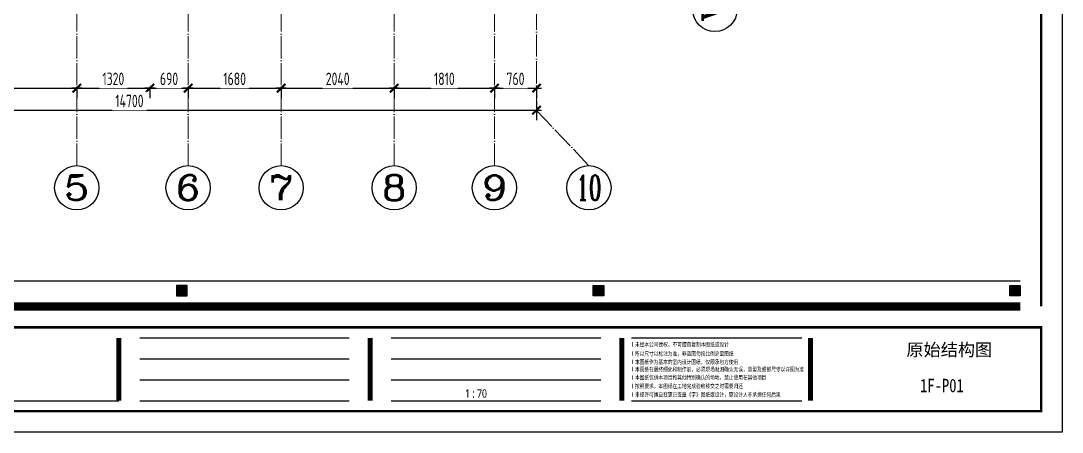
# Model space of a CAD drawing. Header units: inches. Extents: x -50945 to 250244, y -404780 to 18493.
# Drawn here: x 59700 to 78499, y -71410 to -63982 of the extents above; entities that cross this region are included whole.
import ezdxf
from ezdxf.enums import TextEntityAlignment as Align

# ---------------------------------------------------------------- set-up
doc = ezdxf.new("R2010")
doc.units = ezdxf.units.IN
doc.header["$MEASUREMENT"] = 0
doc.linetypes.add('DOTE', pattern=[2.42, 2, -0.2, 0.02, -0.2])
for name, color, linetype in [('0 @ 1 (1)', 7, 'Continuous'), ('15开关布置图-YJ', 2, 'Continuous'), ('AXIS', 1, 'Continuous'), ('AXIS_TEXT', 7, 'Continuous'), ('A图框', 7, 'Continuous'), ('D-ARCHI', 250, 'Continuous'), ('外标注', 50, 'Continuous')]:
    doc.layers.add(name, color=color, linetype=linetype)
doc.styles.add('04.YBC-外标注3.0', font='', dxfattribs={"width": 0.8, "height": 3})
doc.styles.add('05.YBC-内标注2.5', font='', dxfattribs={"width": 0.8, "height": 2.5})
doc.styles.add('_TCH_AXIS', font='COMPLEX', dxfattribs={"bigfont": 'GBCBIG'})
doc.styles.add('COMPLEX', font='COMPLEX')
doc.styles.add('HBA-DIMT', font='ARCHS.SHX', dxfattribs={"width": 0.8})
doc.styles.get("Standard").update_dxf_attribs({"font": 'Arial.ttf'})
doc.styles.add('宋体', font='', dxfattribs={"width": 0.8})
doc.styles.get('04.YBC-外标注3.0').set_extended_font_data('SimSun')
doc.styles.get('05.YBC-内标注2.5').set_extended_font_data('SimSun')
doc.styles.get('宋体').set_extended_font_data('SimSun')
doc.dimstyles.new('HBA_40', dxfattribs={"dimscale": 50, "dimtxt": 2.5, "dimasz": 0.1, "dimexe": 2, "dimexo": 2.5, "dimgap": 0.6, "dimtad": 1, "dimdec": 0, "dimrnd": 5, "dimzin": 0, "dimtxsty": 'HBA-DIMT', "dimblk": 'HBA_DIMENSION_TICK', "dimblk1": 'HBA_DIMENSION_TICK', "dimblk2": 'HBA_DIMENSION_TICK', "dimcen": 0.125, "dimclrd": 44, "dimclre": 44, "dimclrt": 2, "dimadec": 0, "dimazin": 0, "dimtfac": 1, "dimtdec": 0, "dimtix": 1, "dimtmove": 1, "dimatfit": 3, "dimldrblk": 'HBA_Leader_Dot', "dimfxl": 0, "dimtvp": 1, "dimtfill": 1, "dimtolj": 1, "dimtzin": 0, "dimarcsym": 0})

# ---------------------------------------------------------------- blocks, each defined once
blk = doc.blocks.new('HBA_DIMENSION_TICK')
at = {"color": 0, "linetype": 'ByBlock'}
for p, q in [((-10, 0), (0, 0)), ((0, 0), (10, 0))]:
    blk.add_line(p, q, dxfattribs=at)
at = {"color": 50, "linetype": 'ByBlock'}
blk.add_solid([(-10, -7), (-7, -10), (7, 10), (10, 7)], dxfattribs=at)
blk = doc.blocks.new('*D163')
at = {"layer": 'Defpoints', "color": 0, "transparency": 16777216}
for p in [(57900, -64942), (60710, -64942), (60710, -65197)]:
    blk.add_point(p, dxfattribs=at)
at = {"layer": '外标注', "color": 44, "lineweight": -2, "transparency": 16777216}
for p, q in [((57900, -65167), (57900, -65377)), ((57909, -65197), (60701, -65197)), ((60710, -65167), (60710, -65377))]:
    blk.add_line(p, q, dxfattribs=at)
at = {"layer": '外标注', "color": 44, "lineweight": -2, "transparency": 16777216, "xscale": 9, "yscale": 9, "zscale": 9, "rotation": 180}
blk.add_blockref('HBA_DIMENSION_TICK', (57900, -65197), dxfattribs=at)
at = {"layer": '外标注', "color": 44, "lineweight": -2, "transparency": 16777216, "xscale": 9, "yscale": 9, "zscale": 9}
blk.add_blockref('HBA_DIMENSION_TICK', (60710, -65197), dxfattribs=at)
at = {"layer": '外标注', "color": 2, "transparency": 16777216, "insert": (59305, -65030), "char_height": 225, "attachment_point": 5, "style": 'HBA-DIMT', "bg_fill": 3, "box_fill_scale": 1.25, "bg_fill_color": 256, "bg_fill_true_color": 13158600, "bg_fill_transparency": 0}
blk.add_mtext('\\A1;2810', dxfattribs=at)
blk = doc.blocks.new('HBA_Leader_Dot')
at = {"color": 0, "linetype": 'ByBlock'}
blk.add_line((-5, 0), (-10, 0), dxfattribs=at)
at = {"color": 0, "linetype": 'ByBlock', "const_width": 5}
blk.add_lwpolyline([(-2.5, 0, 1), (2.5, 0, 1)], format="xyb", close=True, dxfattribs=at)
blk = doc.blocks.new('*D164')
at = {"layer": 'Defpoints', "color": 0, "transparency": 16777216}
for p in [(60710, -64942), (62030, -64942), (62030, -65197)]:
    blk.add_point(p, dxfattribs=at)
at = {"layer": '外标注', "color": 44, "lineweight": -2, "transparency": 16777216}
for p, q in [((60710, -65167), (60710, -65377)), ((60719, -65197), (62021, -65197)), ((62030, -65167), (62030, -65377))]:
    blk.add_line(p, q, dxfattribs=at)
at = {"layer": '外标注', "color": 44, "lineweight": -2, "transparency": 16777216, "xscale": 9, "yscale": 9, "zscale": 9, "rotation": 180}
blk.add_blockref('HBA_DIMENSION_TICK', (60710, -65197), dxfattribs=at)
at = {"layer": '外标注', "color": 44, "lineweight": -2, "transparency": 16777216, "xscale": 9, "yscale": 9, "zscale": 9}
blk.add_blockref('HBA_DIMENSION_TICK', (62030, -65197), dxfattribs=at)
at = {"layer": '外标注', "color": 2, "transparency": 16777216, "insert": (61370, -65030), "char_height": 225, "attachment_point": 5, "style": 'HBA-DIMT', "bg_fill": 3, "box_fill_scale": 1.25, "bg_fill_color": 256, "bg_fill_true_color": 13158600, "bg_fill_transparency": 0}
blk.add_mtext('\\A1;1320', dxfattribs=at)
blk = doc.blocks.new('*D165')
at = {"layer": 'Defpoints', "color": 0, "transparency": 16777216}
for p in [(62030, -64942), (62720, -64942), (62720, -65197)]:
    blk.add_point(p, dxfattribs=at)
at = {"layer": '外标注', "color": 44, "lineweight": -2, "transparency": 16777216}
for p, q in [((62030, -65167), (62030, -65377)), ((62039, -65197), (62711, -65197)), ((62720, -65167), (62720, -65377))]:
    blk.add_line(p, q, dxfattribs=at)
at = {"layer": '外标注', "color": 44, "lineweight": -2, "transparency": 16777216, "xscale": 9, "yscale": 9, "zscale": 9, "rotation": 180}
blk.add_blockref('HBA_DIMENSION_TICK', (62030, -65197), dxfattribs=at)
at = {"layer": '外标注', "color": 44, "lineweight": -2, "transparency": 16777216, "xscale": 9, "yscale": 9, "zscale": 9}
blk.add_blockref('HBA_DIMENSION_TICK', (62720, -65197), dxfattribs=at)
at = {"layer": '外标注', "color": 2, "transparency": 16777216, "insert": (62375, -65030), "char_height": 225, "attachment_point": 5, "style": 'HBA-DIMT', "bg_fill": 3, "box_fill_scale": 1.25, "bg_fill_color": 256, "bg_fill_true_color": 13158600, "bg_fill_transparency": 0}
blk.add_mtext('\\A1;690', dxfattribs=at)
blk = doc.blocks.new('*D166')
at = {"layer": 'Defpoints', "color": 0, "transparency": 16777216}
for p in [(62720, -64942), (64400, -64942), (64400, -65197)]:
    blk.add_point(p, dxfattribs=at)
at = {"layer": '外标注', "color": 44, "lineweight": -2, "transparency": 16777216}
for p, q in [((62720, -65167), (62720, -65377)), ((62729, -65197), (64391, -65197)), ((64400, -65167), (64400, -65377))]:
    blk.add_line(p, q, dxfattribs=at)
at = {"layer": '外标注', "color": 44, "lineweight": -2, "transparency": 16777216, "xscale": 9, "yscale": 9, "zscale": 9, "rotation": 180}
blk.add_blockref('HBA_DIMENSION_TICK', (62720, -65197), dxfattribs=at)
at = {"layer": '外标注', "color": 44, "lineweight": -2, "transparency": 16777216, "xscale": 9, "yscale": 9, "zscale": 9}
blk.add_blockref('HBA_DIMENSION_TICK', (64400, -65197), dxfattribs=at)
at = {"layer": '外标注', "color": 2, "transparency": 16777216, "insert": (63560, -65030), "char_height": 225, "attachment_point": 5, "style": 'HBA-DIMT', "bg_fill": 3, "box_fill_scale": 1.25, "bg_fill_color": 256, "bg_fill_true_color": 13158600, "bg_fill_transparency": 0}
blk.add_mtext('\\A1;1680', dxfattribs=at)
blk = doc.blocks.new('*D167')
at = {"layer": 'Defpoints', "color": 0, "transparency": 16777216}
for p in [(64400, -64942), (66440, -64942), (66440, -65197)]:
    blk.add_point(p, dxfattribs=at)
at = {"layer": '外标注', "color": 44, "lineweight": -2, "transparency": 16777216}
for p, q in [((64400, -65167), (64400, -65377)), ((64409, -65197), (66431, -65197)), ((66440, -65167), (66440, -65377))]:
    blk.add_line(p, q, dxfattribs=at)
at = {"layer": '外标注', "color": 44, "lineweight": -2, "transparency": 16777216, "xscale": 9, "yscale": 9, "zscale": 9, "rotation": 180}
blk.add_blockref('HBA_DIMENSION_TICK', (64400, -65197), dxfattribs=at)
at = {"layer": '外标注', "color": 44, "lineweight": -2, "transparency": 16777216, "xscale": 9, "yscale": 9, "zscale": 9}
blk.add_blockref('HBA_DIMENSION_TICK', (66440, -65197), dxfattribs=at)
at = {"layer": '外标注', "color": 2, "transparency": 16777216, "insert": (65420, -65030), "char_height": 225, "attachment_point": 5, "style": 'HBA-DIMT', "bg_fill": 3, "box_fill_scale": 1.25, "bg_fill_color": 256, "bg_fill_true_color": 13158600, "bg_fill_transparency": 0}
blk.add_mtext('\\A1;2040', dxfattribs=at)
blk = doc.blocks.new('*D168')
at = {"layer": 'Defpoints', "color": 0, "transparency": 16777216}
for p in [(66440, -64942), (68250, -64942), (68250, -65197)]:
    blk.add_point(p, dxfattribs=at)
at = {"layer": '外标注', "color": 44, "lineweight": -2, "transparency": 16777216}
for p, q in [((66440, -65167), (66440, -65377)), ((66449, -65197), (68241, -65197)), ((68250, -65167), (68250, -65377))]:
    blk.add_line(p, q, dxfattribs=at)
at = {"layer": '外标注', "color": 44, "lineweight": -2, "transparency": 16777216, "xscale": 9, "yscale": 9, "zscale": 9, "rotation": 180}
blk.add_blockref('HBA_DIMENSION_TICK', (66440, -65197), dxfattribs=at)
at = {"layer": '外标注', "color": 44, "lineweight": -2, "transparency": 16777216, "xscale": 9, "yscale": 9, "zscale": 9}
blk.add_blockref('HBA_DIMENSION_TICK', (68250, -65197), dxfattribs=at)
at = {"layer": '外标注', "color": 2, "transparency": 16777216, "insert": (67345, -65030), "char_height": 225, "attachment_point": 5, "style": 'HBA-DIMT', "bg_fill": 3, "box_fill_scale": 1.25, "bg_fill_color": 256, "bg_fill_true_color": 13158600, "bg_fill_transparency": 0}
blk.add_mtext('\\A1;1810', dxfattribs=at)
blk = doc.blocks.new('*D169')
at = {"layer": 'Defpoints', "color": 0, "transparency": 16777216}
for p in [(68250, -64942), (69010, -64942), (69010, -65197)]:
    blk.add_point(p, dxfattribs=at)
at = {"layer": '外标注', "color": 44, "lineweight": -2, "transparency": 16777216}
for p, q in [((68250, -65167), (68250, -65377)), ((68259, -65197), (69001, -65197)), ((69010, -65167), (69010, -65377))]:
    blk.add_line(p, q, dxfattribs=at)
at = {"layer": '外标注', "color": 44, "lineweight": -2, "transparency": 16777216, "xscale": 9, "yscale": 9, "zscale": 9, "rotation": 180}
blk.add_blockref('HBA_DIMENSION_TICK', (68250, -65197), dxfattribs=at)
at = {"layer": '外标注', "color": 44, "lineweight": -2, "transparency": 16777216, "xscale": 9, "yscale": 9, "zscale": 9}
blk.add_blockref('HBA_DIMENSION_TICK', (69010, -65197), dxfattribs=at)
at = {"layer": '外标注', "color": 2, "transparency": 16777216, "insert": (68630, -65030), "char_height": 225, "attachment_point": 5, "style": 'HBA-DIMT', "bg_fill": 3, "box_fill_scale": 1.25, "bg_fill_color": 256, "bg_fill_true_color": 13158600, "bg_fill_transparency": 0}
blk.add_mtext('\\A1;760', dxfattribs=at)
blk = doc.blocks.new('*D170')
at = {"layer": 'Defpoints', "color": 0, "transparency": 16777216}
for p in [(54310, -65197), (69010, -65197), (69010, -65597)]:
    blk.add_point(p, dxfattribs=at)
at = {"layer": '外标注', "color": 44, "lineweight": -2, "transparency": 16777216}
for p, q in [((54310, -65422), (54310, -65777)), ((54319, -65597), (69001, -65597)), ((69010, -65422), (69010, -65777))]:
    blk.add_line(p, q, dxfattribs=at)
at = {"layer": '外标注', "color": 44, "lineweight": -2, "transparency": 16777216, "xscale": 9, "yscale": 9, "zscale": 9, "rotation": 180}
blk.add_blockref('HBA_DIMENSION_TICK', (54310, -65597), dxfattribs=at)
at = {"layer": '外标注', "color": 44, "lineweight": -2, "transparency": 16777216, "xscale": 9, "yscale": 9, "zscale": 9}
blk.add_blockref('HBA_DIMENSION_TICK', (69010, -65597), dxfattribs=at)
at = {"layer": '外标注', "color": 2, "transparency": 16777216, "insert": (61660, -65430), "char_height": 225, "attachment_point": 5, "style": 'HBA-DIMT', "bg_fill": 3, "box_fill_scale": 1.25, "bg_fill_color": 256, "bg_fill_true_color": 13158600, "bg_fill_transparency": 0}
blk.add_mtext('\\A1;14700', dxfattribs=at)
blk = doc.blocks.new('_AXISO')
blk.add_circle((0, 0), 0.5)
at = {"layer": 'AXIS_TEXT', "style": 'COMPLEX', "width": 1.041667}
blk.add_attdef('A', text='', height=0.56, dxfattribs=at).set_placement((-0.25, -0.28), (0.25, -0.28), align=Align.FIT)
blk = doc.blocks.new('gegeg')
at = {"layer": 'A图框'}
h = blk.add_hatch(color=256, dxfattribs=at)
h.dxf.hatch_style = 1
h.paths.add_polyline_path([(147800, -57733), (147975, -57733), (147975, -57558), (147800, -57558)])
h = blk.add_hatch(color=256, dxfattribs=at)
h.dxf.hatch_style = 1
h.paths.add_polyline_path([(154931, -57558), (154756, -57558), (154756, -57733), (154931, -57733)])
h = blk.add_hatch(color=256, dxfattribs=at)
h.dxf.hatch_style = 1
h.paths.add_polyline_path([(161887, -57558), (161712, -57558), (161712, -57733), (161887, -57733)])
for p, q in [((133887, -57482), (161887, -57482)), ((147184, -58433), (150684, -58433)), ((151384, -58433), (154884, -58433)), ((155398, -58433), (158242, -58433)), ((147184, -58783), (150684, -58783)), ((151384, -58783), (154884, -58783)), ((147184, -59133), (150684, -59133)), ((151384, -59133), (154884, -59133)), ((138761, -59483), (146834, -59483)), ((147184, -59483), (150684, -59483)), ((151384, -59483), (154884, -59483)), ((155398, -59483), (158242, -59483))]:
    blk.add_line(p, q, dxfattribs=at)
for points in [[(162587, -39218), (162587, -60008), (133187, -60008), (133187, -39218)], [(147975, -57558), (147800, -57558), (147800, -57733), (147975, -57733)], [(154756, -57558), (154931, -57558), (154931, -57733), (154756, -57733)], [(161712, -57558), (161887, -57558), (161887, -57733), (161712, -57733)]]:
    blk.add_lwpolyline(points, close=True, dxfattribs=at)
for points, const_width in [([(133537, -40125), (133537, -39568), (162237, -39568), (162237, -57908)], 42), ([(161887, -57908), (133887, -57908)], 140), ([(146834, -58433), (146834, -59483)], 84), ([(151034, -58433), (151034, -59483)], 84), ([(155234, -58433), (155234, -59483)], 84), ([(158387, -58433), (158387, -59483)], 84)]:
    blk.add_lwpolyline(points, dxfattribs=dict(at, const_width=const_width))
at = {"layer": 'A图框', "const_width": 42}
blk.add_lwpolyline([(133537, -58258), (162237, -58258), (162237, -59658), (133537, -59658)], close=True, dxfattribs=at)
at = {"layer": '0 @ 1 (1)', "insert": (152579, -59363), "char_height": 175, "width": 3199.54, "attachment_point": 4, "style": '05.YBC-内标注2.5'}
blk.add_mtext('{\\fMicrosoft YaHei|b0|i0|c134|p34;\\H0.8x; 1 : 70}', dxfattribs=at)
at = {"layer": 'A图框', "char_height": 70, "attachment_point": 1, "style": '04.YBC-外标注3.0'}
for s, width, insert in [('{\\fArial Unicode MS|b0|i0|c134|p0;l 未经本公司授权，不可擅自复制本图纸或设计}', 1842.18, (155405, -58508)), ('{\\fArial Unicode MS|b0|i0|c134|p0;l 所以尺寸以标注为准，非蓝图勿按比例测量图纸}', 1906.2, (155405, -58662)), ('{\\fArial Unicode MS|b0|i0|c134|p0;l 本图纸作为基本的室内设计图纸，仅限承包方使用}', 2550.12, (155405, -58801)), ('{\\fArial Unicode MS|b0|i0|c134|p0;l 本图纸在最终细化和制作前，必须现场勘测确认无误，造型及细部尺寸以详图为准}', 3701.19, (155405, -58923)), ('{\\fArial Unicode MS|b0|i0|c134|p0;l 本图纸仅供本项目和其他特别确认的场地，禁止使用在其他项目}', 3008.74, (155405, -59060)), ('{\\fArial Unicode MS|b0|i0|c134|p0;l 按照要求，本图纸在工地完成验收移交之时需要归还}', 1941.8, (155405, -59203)), ('{\\fArial Unicode MS|b0|i0|c134|p0;l 未经许可擅自变更已签章《字》图纸或设计，原设计人不承担任何后果}', 3026.66, (155405, -59346))]:
    blk.add_mtext_dynamic_manual_height_columns(s, width=width, gutter_width=1, heights=[0], dxfattribs=dict(at, insert=insert))

msp = doc.modelspace()

# ---------------------------------------------------------------- block references
at = {"layer": 'AXIS'}
ref = msp.add_blockref('_AXISO', (72229.86, -63776.9), dxfattribs=dict(at, xscale=800, yscale=800, zscale=800, rotation=270))
ref.add_attrib('A', 'A', dxfattribs={"layer": 'AXIS_TEXT', "height": 452.55, "rotation": 270, "style": '_TCH_AXIS', "width": 1.166667}).set_placement((72003.59, -63550.62), (72003.59, -64003.17), align=Align.FIT)
ref = msp.add_blockref('_AXISO', (60709.56, -66996.9), dxfattribs=dict(at, xscale=800, yscale=800, zscale=800))
ref.add_attrib('A', '5', dxfattribs={"layer": 'AXIS_TEXT', "height": 452.55, "style": '_TCH_AXIS', "width": 1.5}).set_placement((60483.29, -67223.17), (60935.84, -67223.17), align=Align.FIT)
ref = msp.add_blockref('_AXISO', (62719.56, -66996.9), dxfattribs=dict(at, xscale=800, yscale=800, zscale=800))
ref.add_attrib('A', '6', dxfattribs={"layer": 'AXIS_TEXT', "height": 452.55, "style": '_TCH_AXIS', "width": 1.5}).set_placement((62493.29, -67223.17), (62945.84, -67223.17), align=Align.FIT)
ref = msp.add_blockref('_AXISO', (64399.56, -66996.9), dxfattribs=dict(at, xscale=800, yscale=800, zscale=800))
ref.add_attrib('A', '7', dxfattribs={"layer": 'AXIS_TEXT', "height": 452.55, "style": '_TCH_AXIS', "width": 1.5}).set_placement((64173.29, -67223.17), (64625.84, -67223.17), align=Align.FIT)
ref = msp.add_blockref('_AXISO', (66439.56, -66996.9), dxfattribs=dict(at, xscale=800, yscale=800, zscale=800))
ref.add_attrib('A', '8', dxfattribs={"layer": 'AXIS_TEXT', "height": 452.55, "style": '_TCH_AXIS', "width": 1.5}).set_placement((66213.29, -67223.17), (66665.84, -67223.17), align=Align.FIT)
ref = msp.add_blockref('_AXISO', (68249.86, -66996.9), dxfattribs=dict(at, xscale=800, yscale=800, zscale=800))
ref.add_attrib('A', '9', dxfattribs={"layer": 'AXIS_TEXT', "height": 452.55, "style": '_TCH_AXIS', "width": 1.5}).set_placement((68023.59, -67223.17), (68476.14, -67223.17), align=Align.FIT)
ref = msp.add_blockref('_AXISO', (69954.53, -66996.9), dxfattribs=dict(at, xscale=800, yscale=800, zscale=800))
ref.add_attrib('A', '10', dxfattribs={"layer": 'AXIS_TEXT', "height": 452.548, "style": '_TCH_AXIS', "width": 0.724138}).set_placement((69728.26, -67223.17), (70180.81, -67223.17), align=Align.FIT)

# ---------------------------------------------------------------- texts
at = {"color": 253, "insert": (75932.58, -70446.12), "char_height": 242.1645, "attachment_point": 1, "style": '宋体'}
msp.add_mtext_dynamic_manual_height_columns('{\\fSimSun|b0|i0|c134|p2;1F-P01}', width=66.2668, gutter_width=16.21, heights=[0], dxfattribs=at)
at = {"layer": 'A图框', "insert": (75686.62, -69808.21), "char_height": 227.0292, "attachment_point": 1}
msp.add_mtext_dynamic_manual_height_columns('{\\fSimSun|b0|i0|c134|p2;原始结构图}', width=2770.8358, gutter_width=16.21, heights=[0], dxfattribs=at)

# ---------------------------------------------------------------- dimensions: what is measured, and where the dimension line sits
at = {"layer": '外标注'}
dim = msp.add_linear_dim(base=(60709.56, -65196.9), p1=(57899.56, -64941.86), p2=(60709.56, -64941.86), dimstyle='HBA_40', override={"dimscale": 90, "dimfxl": 200, "dimfxlon": 1}, dxfattribs=at)
dim.commit()
dim.dimension.update_dxf_attribs({"geometry": '*D163', "text_midpoint": (59304.56, -65030.4)})

# ---------------------------------------------------------------- next in the draw order: dimensions: what is measured, and where the dimension line sits
dim = msp.add_linear_dim(base=(62029.56, -65196.9), p1=(60709.56, -64941.86), p2=(62029.56, -64941.86), dimstyle='HBA_40', override={"dimscale": 90, "dimfxl": 200, "dimfxlon": 1}, dxfattribs=at)
dim.commit()
dim.dimension.update_dxf_attribs({"geometry": '*D164', "text_midpoint": (61369.56, -65030.4)})

# ---------------------------------------------------------------- next in the draw order: dimensions: what is measured, and where the dimension line sits
dim = msp.add_linear_dim(base=(62719.56, -65196.9), p1=(62029.56, -64941.86), p2=(62719.56, -64941.86), dimstyle='HBA_40', override={"dimscale": 90, "dimfxl": 200, "dimfxlon": 1}, dxfattribs=at)
dim.commit()
dim.dimension.update_dxf_attribs({"geometry": '*D165', "text_midpoint": (62374.56, -65030.4)})

# ---------------------------------------------------------------- next in the draw order: dimensions: what is measured, and where the dimension line sits
dim = msp.add_linear_dim(base=(64399.56, -65196.9), p1=(62719.56, -64941.86), p2=(64399.56, -64941.86), dimstyle='HBA_40', override={"dimscale": 90, "dimfxl": 200, "dimfxlon": 1}, dxfattribs=at)
dim.commit()
dim.dimension.update_dxf_attribs({"geometry": '*D166', "text_midpoint": (63559.56, -65030.4)})

# ---------------------------------------------------------------- next in the draw order: dimensions: what is measured, and where the dimension line sits
dim = msp.add_linear_dim(base=(66439.56, -65196.9), p1=(64399.56, -64941.86), p2=(66439.56, -64941.86), dimstyle='HBA_40', override={"dimscale": 90, "dimfxl": 200, "dimfxlon": 1}, dxfattribs=at)
dim.commit()
dim.dimension.update_dxf_attribs({"geometry": '*D167', "text_midpoint": (65419.56, -65030.4)})

# ---------------------------------------------------------------- next in the draw order: dimensions: what is measured, and where the dimension line sits
dim = msp.add_linear_dim(base=(68249.86, -65196.9), p1=(66439.56, -64941.86), p2=(68249.86, -64941.86), dimstyle='HBA_40', override={"dimscale": 90, "dimfxl": 200, "dimfxlon": 1}, dxfattribs=at)
dim.commit()
dim.dimension.update_dxf_attribs({"geometry": '*D168', "text_midpoint": (67344.71, -65030.4)})

# ---------------------------------------------------------------- next in the draw order: dimensions: what is measured, and where the dimension line sits
dim = msp.add_linear_dim(base=(69009.86, -65196.9), p1=(68249.86, -64941.86), p2=(69009.86, -64941.86), dimstyle='HBA_40', override={"dimscale": 90, "dimfxl": 200, "dimfxlon": 1}, dxfattribs=at)
dim.commit()
dim.dimension.update_dxf_attribs({"geometry": '*D169', "text_midpoint": (68629.86, -65030.4)})

# ---------------------------------------------------------------- next in the draw order: dimensions: what is measured, and where the dimension line sits
dim = msp.add_linear_dim(base=(69009.86, -65596.9), p1=(54309.86, -65196.9), p2=(69009.86, -65196.9), dimstyle='HBA_40', override={"dimscale": 90, "dimfxl": 200, "dimfxlon": 1}, dxfattribs=at)
dim.commit()
dim.dimension.update_dxf_attribs({"geometry": '*D170', "text_midpoint": (61659.86, -65430.4)})

# ---------------------------------------------------------------- next in the draw order: linework, layer by layer
at = {"layer": 'D-ARCHI', "color": 251, "linetype": 'DOTE', "lineweight": 5, "ltscale": 200}
for p, q in [((62719.56, -66596.9), (62719.56, -51648.32)), ((64399.56, -66596.9), (64399.56, -51648.32)), ((69009.86, -65596.9), (69009.86, -51648.32)), ((68249.86, -66596.9), (68249.86, -59068.57)), ((60709.56, -66596.9), (60709.56, -60268.57)), ((66439.56, -66596.9), (66439.56, -61858.57)), ((69009.86, -65599.4), (69954.53, -66596.9))]:
    msp.add_line(p, q, dxfattribs=at)

# ---------------------------------------------------------------- next in the draw order: block references
at = {"layer": '15开关布置图-YJ', "color": 2, "xscale": 1.081091401797356, "yscale": 1.081091401797356, "zscale": 1.081091401797356}
msp.add_blockref('gegeg', (-97273.12, -6536.35), dxfattribs=at)

doc.saveas('drawing.dxf')
